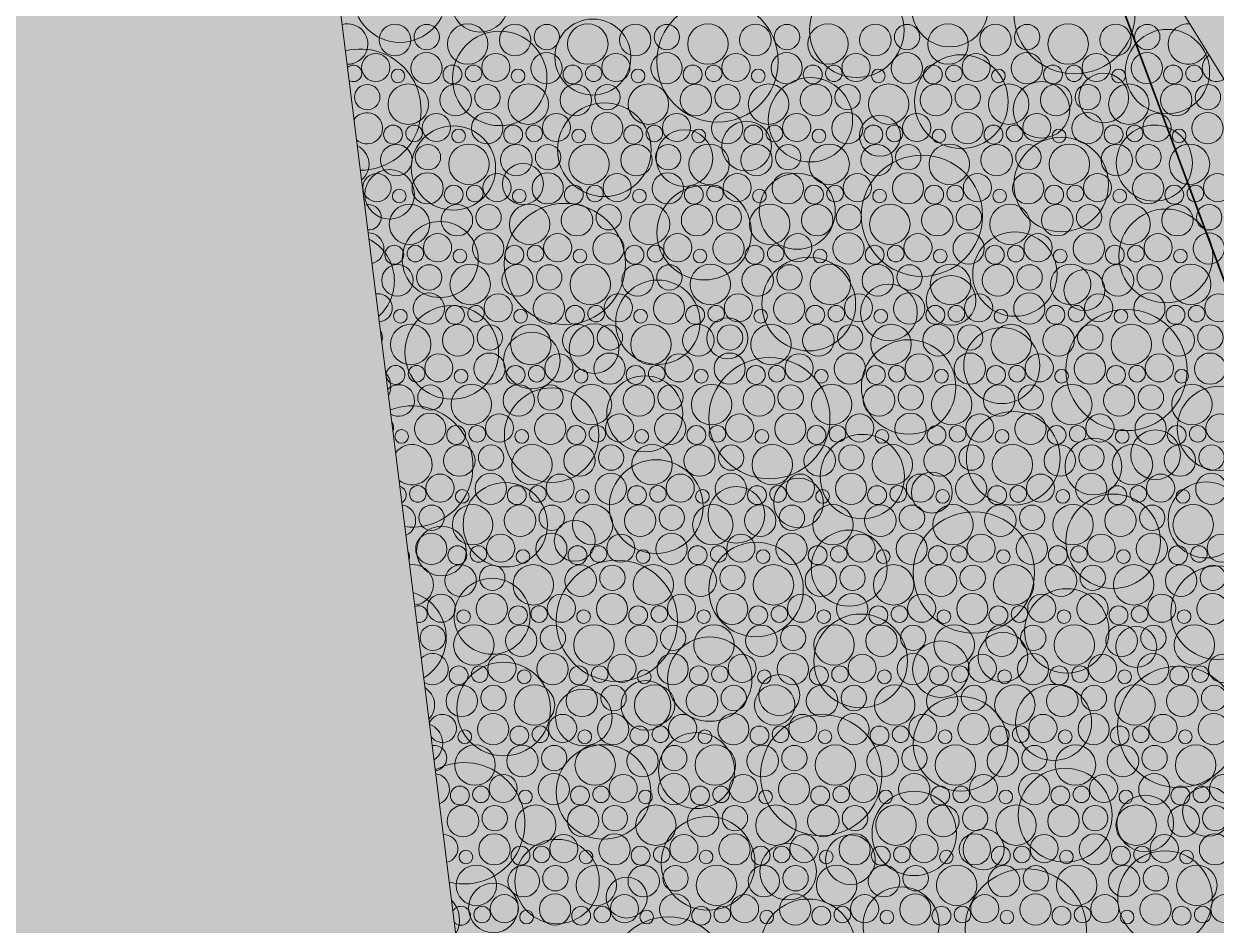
# Model space of a CAD drawing. Header units: millimetres. Extents: x 368386 to 996118, y -334862 to 250838.
# Drawn here: x 770835 to 774446, y -113384 to -110654 of the extents above; entities that cross this region are included whole.
import ezdxf

# ---------------------------------------------------------------- set-up
doc = ezdxf.new("R2010")
doc.units = ezdxf.units.MM
doc.header["$MEASUREMENT"] = 0
for name, color, linetype, lineweight in [('New_       asendi fill_Pen_No__1', 7, 'Continuous', 13), ('New__ASENDIPLAAN_Pen_No__1', 7, 'Continuous', 13), ('New__ASENDIPLAAN_Pen_No__101', 252, 'Continuous', 13), ('New_Sade_rek_Pen_No__84', 114, 'Continuous', 35)]:
    doc.layers.add(name, color=color, linetype=linetype, lineweight=lineweight)
for name, color, linetype, lineweight, true_color in [('New_       asendi fill_Pen_No__149', 7, 'Continuous', 25, 0x186722), ('New_       asendi fill_Pen_No__181', 7, 'Continuous', 0, 0xe8e8e8), ('New__ASENDIPLAAN_Pen_No__102', 7, 'Continuous', 13, 0xcccccc)]:
    doc.layers.add(name, color=color, linetype=linetype, lineweight=lineweight, true_color=true_color)
doc.linetypes.add('Sade1', pattern='A,0,[5,TRN_EP_AS-4-01_V01_Abihoone-Asendiplaan1.Shx,S=13.492063,R=0,X=0,Y=0],-2600,0', length=2600)

# ---------------------------------------------------------------- blocks, each defined once
blk = doc.blocks.new('*X2')
at = {"layer": 'New__ASENDIPLAAN_Pen_No__102', "color": 254, "linetype": 'Continuous', "lineweight": 13, "true_color": 0xcccccc}
for centre, radius in [((771974.3, -110567.8), 141.9), ((774017.5, -110621.6), 183.6), ((773640, -110608.2), 115.1), ((772216.9, -110592.9), 85.8), ((773358, -110673), 143.1), ((772936.2, -110767.6), 183.6), ((772558.7, -110754.2), 115.1), ((772276.7, -110819), 143.1), ((774299, -110798.3), 127.7), ((773674.8, -110889.2), 141.9), ((773217.7, -110944.3), 127.7), ((774105.8, -110878.1), 75.2), ((773917.5, -110914.2), 85.8), ((772593.5, -111035.1), 141.9), ((772136.4, -111090.3), 127.7), ((773024.5, -111024.1), 75.2), ((773428.2, -110992.9), 62), ((774259.2, -111075.5), 115.1), ((772836.1, -111060.2), 85.8), ((773977.2, -111140.3), 143.1), ((773555.4, -111235), 183.6), ((771943.2, -111170.1), 75.2), ((772346.9, -111138.8), 62), ((773177.9, -111221.5), 115.1), ((772895.9, -111286.3), 143.1), ((772474.1, -111381), 183.6), ((774294, -111356.5), 141.9), ((772096.6, -111367.5), 115.1), ((773836.9, -111411.7), 127.7), ((773212.7, -111502.5), 141.9), ((774047.4, -111460.2), 62), ((772755.6, -111557.6), 127.7), ((773643.7, -111491.4), 75.2), ((773455.4, -111527.6), 85.8), ((772131.4, -111648.5), 141.9), ((774174.6, -111702.3), 183.6), ((772562.4, -111637.4), 75.2), ((772966.1, -111606.2), 62), ((773797.1, -111688.9), 115.1), ((772374.1, -111673.6), 85.8), ((773515.1, -111753.6), 143.1), ((773093.3, -111848.3), 183.6), ((772715.8, -111834.9), 115.1), ((772433.8, -111899.6), 143.1), ((774456.1, -111879), 127.7), ((773832, -111969.8), 141.9), ((773374.8, -112025), 127.7), ((774262.9, -111958.8), 75.2), ((774074.6, -111994.9), 85.8), ((772750.6, -112115.8), 141.9), ((773585.3, -112073.5), 62), ((772293.5, -112171), 127.7), ((773181.6, -112104.7), 75.2), ((774416.3, -112156.2), 115.1), ((772993.3, -112140.9), 85.8), ((774134.4, -112221), 143.1), ((772504, -112219.5), 62), ((773712.5, -112315.6), 183.6), ((772100.3, -112250.7), 75.2), ((773335, -112302.2), 115.1), ((773053, -112367), 143.1), ((772631.2, -112461.6), 183.6), ((774451.2, -112437.2), 141.9), ((772253.7, -112448.2), 115.1), ((773994, -112492.3), 127.7), ((773369.9, -112583.2), 141.9), ((774204.5, -112540.9), 62), ((772912.7, -112638.3), 127.7), ((773800.8, -112572.1), 75.2), ((773612.5, -112608.2), 85.8), ((772288.5, -112729.1), 141.9), ((773123.2, -112686.9), 62), ((774331.7, -112783), 183.6), ((772719.5, -112718.1), 75.2), ((773954.2, -112769.5), 115.1), ((772531.2, -112754.2), 85.8), ((773672.3, -112834.3), 143.1), ((773250.4, -112929), 183.6), ((772872.9, -112915.5), 115.1), ((772590.9, -112980.3), 143.1), ((773989.1, -113050.5), 141.9), ((773531.9, -113105.7), 127.7), ((774420, -113039.4), 75.2), ((774231.7, -113075.6), 85.8), ((772907.8, -113196.5), 141.9), ((773742.4, -113154.2), 62), ((772450.6, -113251.6), 127.7), ((773338.7, -113185.4), 75.2), ((773150.4, -113221.6), 85.8), ((774291.5, -113301.7), 143.1), ((772661.1, -113300.2), 62), ((773869.7, -113396.3), 183.6), ((772257.4, -113331.4), 75.2), ((773492.1, -113382.9), 115.1), ((773210.2, -113447.6), 143.1), ((772788.3, -113542.3), 183.6)]:
    blk.add_circle(centre, radius, dxfattribs=at)
for centre, radius, start, end in [((771854.9, -110913.6), 183.6, 270.0125, 104.2229), ((771814.6, -111432.3), 143.1, 311.8382, 62.3972), ((771884.8, -111752.2), 62, 333.2921, 40.9433), ((772012, -111994.3), 183.6, 263.0229, 111.2125), ((771971.7, -112513), 143.1, 301.688, 72.5474), ((772041.9, -112832.8), 62, 305.5397, 68.6957), ((772169.1, -113075), 183.6, 255.8109, 118.4245), ((772069.1, -113367.6), 85.8, 330.4593, 43.7761)]:
    blk.add_arc(centre, radius, start, end, dxfattribs=at)
blk = doc.blocks.new('*X4')
at = {"layer": 'New_       asendi fill_Pen_No__181', "color": 254, "linetype": 'Continuous', "lineweight": 0, "true_color": 0xe8e8e8}
for centre, radius in [((771959.6, -110702.5), 47.7), ((772055.6, -110693.6), 38.4), ((772179.7, -110714.9), 61.2), ((772323.3, -110702.5), 47.7), ((772419.3, -110693.6), 38.4), ((772543.4, -110714.9), 61.2), ((772687, -110702.5), 47.7), ((772783, -110693.6), 38.4), ((772907.1, -110714.9), 61.2), ((773050.7, -110702.5), 47.7), ((773146.7, -110693.6), 38.4), ((773270.8, -110714.9), 61.2), ((773414.4, -110702.5), 47.7), ((773510.4, -110693.6), 38.4), ((773634.5, -110714.9), 61.2), ((773778.1, -110702.5), 47.7), ((773874.1, -110693.6), 38.4), ((773998.2, -110714.9), 61.2), ((774141.8, -110702.5), 47.7), ((774237.8, -110693.6), 38.4), ((771901.1, -110785.8), 42.6), ((772054.6, -110788), 47.3), ((772264.8, -110785.8), 42.6), ((772418.3, -110788), 47.3), ((772628.5, -110785.8), 42.6), ((772782, -110788), 47.3), ((772992.2, -110785.8), 42.6), ((773145.7, -110788), 47.3), ((773355.9, -110785.8), 42.6), ((773509.4, -110788), 47.3), ((773719.6, -110785.8), 42.6), ((773873.1, -110788), 47.3), ((774083.4, -110785.8), 42.6), ((774236.8, -110788), 47.3), ((772133.6, -110807.1), 28.6), ((772197.4, -110803.6), 25.1), ((772497.3, -110807.1), 28.6), ((772561.1, -110803.6), 25.1), ((772861, -110807.1), 28.6), ((772924.9, -110803.6), 25.1), ((773224.7, -110807.1), 28.6), ((773288.6, -110803.6), 25.1), ((773588.4, -110807.1), 28.6), ((773652.3, -110803.6), 25.1), ((773952.2, -110807.1), 28.6), ((774016, -110803.6), 25.1), ((774315.9, -110807.1), 28.6), ((774379.7, -110803.6), 25.1), ((771968.5, -110811.2), 20.7), ((772332.2, -110811.2), 20.7), ((772695.9, -110811.2), 20.7), ((773059.6, -110811.2), 20.7), ((773423.3, -110811.2), 20.7), ((773787, -110811.2), 20.7), ((774150.7, -110811.2), 20.7), ((771875.6, -110875.6), 38.4), ((771999.7, -110896.9), 61.2), ((772143.3, -110884.4), 47.7), ((772239.3, -110875.6), 38.4), ((772363.4, -110896.9), 61.2), ((772507, -110884.4), 47.7), ((772603, -110875.6), 38.4), ((772727.1, -110896.9), 61.2), ((772870.7, -110884.4), 47.7), ((772966.7, -110875.6), 38.4), ((773090.8, -110896.9), 61.2), ((773234.4, -110884.4), 47.7), ((773330.4, -110875.6), 38.4), ((773454.5, -110896.9), 61.2), ((773598.1, -110884.4), 47.7), ((773694.1, -110875.6), 38.4), ((773818.2, -110896.9), 61.2), ((773961.8, -110884.4), 47.7), ((774057.8, -110875.6), 38.4), ((774182, -110896.9), 61.2), ((774325.5, -110884.4), 47.7), ((774421.6, -110875.6), 38.4), ((772084.8, -110967.8), 42.6), ((772238.3, -110970), 47.3), ((772448.5, -110967.8), 42.6), ((772602, -110970), 47.3), ((772812.2, -110967.8), 42.6), ((772965.7, -110970), 47.3), ((773175.9, -110967.8), 42.6), ((773329.4, -110970), 47.3), ((773539.6, -110967.8), 42.6), ((773693.1, -110970), 47.3), ((773903.4, -110967.8), 42.6), ((774056.8, -110970), 47.3), ((774267.1, -110967.8), 42.6), ((774420.5, -110970), 47.3), ((771953.6, -110989.1), 28.6), ((772017.4, -110985.6), 25.1), ((772317.3, -110989.1), 28.6), ((772381.1, -110985.6), 25.1), ((772681, -110989.1), 28.6), ((772744.9, -110985.6), 25.1), ((773044.7, -110989.1), 28.6), ((773108.6, -110985.6), 25.1), ((773408.4, -110989.1), 28.6), ((773472.3, -110985.6), 25.1), ((773772.2, -110989.1), 28.6), ((773836, -110985.6), 25.1), ((774135.9, -110989.1), 28.6), ((774199.7, -110985.6), 25.1), ((772152.2, -110993.2), 20.7), ((772515.9, -110993.2), 20.7), ((772879.6, -110993.2), 20.7), ((773243.3, -110993.2), 20.7), ((773607, -110993.2), 20.7), ((773970.7, -110993.2), 20.7), ((774334.4, -110993.2), 20.7), ((771963.3, -111066.4), 47.7), ((772059.3, -111057.6), 38.4), ((772183.4, -111078.9), 61.2), ((772327, -111066.4), 47.7), ((772423, -111057.6), 38.4), ((772547.1, -111078.9), 61.2), ((772690.7, -111066.4), 47.7), ((772786.7, -111057.6), 38.4), ((772910.8, -111078.9), 61.2), ((773054.4, -111066.4), 47.7), ((773150.4, -111057.6), 38.4), ((773274.5, -111078.9), 61.2), ((773418.1, -111066.4), 47.7), ((773514.1, -111057.6), 38.4), ((773638.2, -111078.9), 61.2), ((773781.8, -111066.4), 47.7), ((773877.8, -111057.6), 38.4), ((774002, -111078.9), 61.2), ((774145.5, -111066.4), 47.7), ((774241.6, -111057.6), 38.4), ((774365.7, -111078.9), 61.2), ((771904.8, -111149.8), 42.6), ((772058.3, -111152), 47.3), ((772268.5, -111149.8), 42.6), ((772422, -111152), 47.3), ((772632.2, -111149.8), 42.6), ((772785.7, -111152), 47.3), ((772995.9, -111149.8), 42.6), ((773149.4, -111152), 47.3), ((773359.6, -111149.8), 42.6), ((773513.1, -111152), 47.3), ((773723.4, -111149.8), 42.6), ((773876.8, -111152), 47.3), ((774087.1, -111149.8), 42.6), ((774240.5, -111152), 47.3), ((774450.8, -111149.8), 42.6), ((772137.3, -111171.1), 28.6), ((772201.1, -111167.6), 25.1), ((772501, -111171.1), 28.6), ((772564.9, -111167.6), 25.1), ((772864.7, -111171.1), 28.6), ((772928.6, -111167.6), 25.1), ((773228.4, -111171.1), 28.6), ((773292.3, -111167.6), 25.1), ((773592.2, -111171.1), 28.6), ((773656, -111167.6), 25.1), ((773955.9, -111171.1), 28.6), ((774019.7, -111167.6), 25.1), ((774319.6, -111171.1), 28.6), ((774383.4, -111167.6), 25.1), ((771972.2, -111175.2), 20.7), ((772335.9, -111175.2), 20.7), ((772699.6, -111175.2), 20.7), ((773063.3, -111175.2), 20.7), ((773427, -111175.2), 20.7), ((773790.7, -111175.2), 20.7), ((774154.4, -111175.2), 20.7), ((772003.4, -111260.9), 61.2), ((772147, -111248.4), 47.7), ((772243, -111239.6), 38.4), ((772367.1, -111260.9), 61.2), ((772510.7, -111248.4), 47.7), ((772606.7, -111239.6), 38.4), ((772730.8, -111260.9), 61.2), ((772874.4, -111248.4), 47.7), ((772970.4, -111239.6), 38.4), ((773094.5, -111260.9), 61.2), ((773238.1, -111248.4), 47.7), ((773334.1, -111239.6), 38.4), ((773458.2, -111260.9), 61.2), ((773601.8, -111248.4), 47.7), ((773697.8, -111239.6), 38.4), ((773822, -111260.9), 61.2), ((773965.5, -111248.4), 47.7), ((774061.6, -111239.6), 38.4), ((774185.7, -111260.9), 61.2), ((774329.2, -111248.4), 47.7), ((774425.3, -111239.6), 38.4), ((772088.5, -111331.8), 42.6), ((772242, -111334), 47.3), ((772452.2, -111331.8), 42.6), ((772605.7, -111334), 47.3), ((772815.9, -111331.8), 42.6), ((772969.4, -111334), 47.3), ((773179.6, -111331.8), 42.6), ((773333.1, -111334), 47.3), ((773543.4, -111331.8), 42.6), ((773696.8, -111334), 47.3), ((773907.1, -111331.8), 42.6), ((774060.5, -111334), 47.3), ((774270.8, -111331.8), 42.6), ((774424.2, -111334), 47.3), ((771957.3, -111353.1), 28.6), ((772021.1, -111349.5), 25.1), ((772321, -111353.1), 28.6), ((772384.9, -111349.5), 25.1), ((772684.7, -111353.1), 28.6), ((772748.6, -111349.5), 25.1), ((773048.4, -111353.1), 28.6), ((773112.3, -111349.5), 25.1), ((773412.2, -111353.1), 28.6), ((773476, -111349.5), 25.1), ((773775.9, -111353.1), 28.6), ((773839.7, -111349.5), 25.1), ((774139.6, -111353.1), 28.6), ((774203.4, -111349.5), 25.1), ((772155.9, -111357.2), 20.7), ((772519.6, -111357.2), 20.7), ((772883.3, -111357.2), 20.7), ((773247, -111357.2), 20.7), ((773610.7, -111357.2), 20.7), ((773974.4, -111357.2), 20.7), ((774338.1, -111357.2), 20.7), ((771967, -111430.4), 47.7), ((772063, -111421.6), 38.4), ((772187.1, -111442.9), 61.2), ((772330.7, -111430.4), 47.7), ((772426.7, -111421.6), 38.4), ((772550.8, -111442.9), 61.2), ((772694.4, -111430.4), 47.7), ((772790.4, -111421.6), 38.4), ((772914.5, -111442.9), 61.2), ((773058.1, -111430.4), 47.7), ((773154.1, -111421.6), 38.4), ((773278.2, -111442.9), 61.2), ((773421.8, -111430.4), 47.7), ((773517.8, -111421.6), 38.4), ((773642, -111442.9), 61.2), ((773785.5, -111430.4), 47.7), ((773881.6, -111421.6), 38.4), ((774005.7, -111442.9), 61.2), ((774149.2, -111430.4), 47.7), ((774245.3, -111421.6), 38.4), ((774369.4, -111442.9), 61.2), ((772062, -111516), 47.3), ((772272.2, -111513.8), 42.6), ((772425.7, -111516), 47.3), ((772635.9, -111513.8), 42.6), ((772789.4, -111516), 47.3), ((772999.6, -111513.8), 42.6), ((773153.1, -111516), 47.3), ((773363.4, -111513.8), 42.6), ((773516.8, -111516), 47.3), ((773727.1, -111513.8), 42.6), ((773880.5, -111516), 47.3), ((774090.8, -111513.8), 42.6), ((774244.2, -111516), 47.3), ((774454.5, -111513.8), 42.6), ((772141, -111535.1), 28.6), ((772204.9, -111531.5), 25.1), ((772504.7, -111535.1), 28.6), ((772568.6, -111531.5), 25.1), ((772868.4, -111535.1), 28.6), ((772932.3, -111531.5), 25.1), ((773232.2, -111535.1), 28.6), ((773296, -111531.5), 25.1), ((773595.9, -111535.1), 28.6), ((773659.7, -111531.5), 25.1), ((773959.6, -111535.1), 28.6), ((774023.4, -111531.5), 25.1), ((774323.3, -111535.1), 28.6), ((774387.1, -111531.5), 25.1), ((771975.9, -111539.2), 20.7), ((772339.6, -111539.2), 20.7), ((772703.3, -111539.2), 20.7), ((773067, -111539.2), 20.7), ((773430.7, -111539.2), 20.7), ((773794.4, -111539.2), 20.7), ((774158.1, -111539.2), 20.7), ((772007.1, -111624.9), 61.2), ((772150.7, -111612.4), 47.7), ((772246.7, -111603.6), 38.4), ((772370.8, -111624.9), 61.2), ((772514.4, -111612.4), 47.7), ((772610.4, -111603.6), 38.4), ((772734.5, -111624.9), 61.2), ((772878.1, -111612.4), 47.7), ((772974.1, -111603.6), 38.4), ((773098.2, -111624.9), 61.2), ((773241.8, -111612.4), 47.7), ((773337.8, -111603.6), 38.4), ((773462, -111624.9), 61.2), ((773605.5, -111612.4), 47.7), ((773701.6, -111603.6), 38.4), ((773825.7, -111624.9), 61.2), ((773969.2, -111612.4), 47.7), ((774065.3, -111603.6), 38.4), ((774189.4, -111624.9), 61.2), ((774332.9, -111612.4), 47.7), ((774429, -111603.6), 38.4), ((772245.7, -111698), 47.3), ((772609.4, -111698), 47.3), ((772973.1, -111698), 47.3), ((773336.8, -111698), 47.3), ((773700.5, -111698), 47.3), ((774064.2, -111698), 47.3), ((774428, -111698), 47.3), ((772024.9, -111713.5), 25.1), ((772092.2, -111695.8), 42.6), ((772388.6, -111713.5), 25.1), ((772455.9, -111695.8), 42.6), ((772752.3, -111713.5), 25.1), ((772819.6, -111695.8), 42.6), ((773116, -111713.5), 25.1), ((773183.4, -111695.8), 42.6), ((773479.7, -111713.5), 25.1), ((773547.1, -111695.8), 42.6), ((773843.4, -111713.5), 25.1), ((773910.8, -111695.8), 42.6), ((774207.1, -111713.5), 25.1), ((774274.5, -111695.8), 42.6), ((772159.6, -111721.2), 20.7), ((772324.7, -111717.1), 28.6), ((772523.3, -111721.2), 20.7), ((772688.4, -111717.1), 28.6), ((772887, -111721.2), 20.7), ((773052.2, -111717.1), 28.6), ((773250.7, -111721.2), 20.7), ((773415.9, -111717.1), 28.6), ((773614.4, -111721.2), 20.7), ((773779.6, -111717.1), 28.6), ((773978.1, -111721.2), 20.7), ((774143.3, -111717.1), 28.6), ((774341.8, -111721.2), 20.7), ((772066.7, -111785.6), 38.4), ((772190.8, -111806.9), 61.2), ((772334.4, -111794.4), 47.7), ((772430.4, -111785.6), 38.4), ((772554.5, -111806.9), 61.2), ((772698.1, -111794.4), 47.7), ((772794.1, -111785.6), 38.4), ((772918.2, -111806.9), 61.2), ((773061.8, -111794.4), 47.7), ((773157.8, -111785.6), 38.4), ((773282, -111806.9), 61.2), ((773425.5, -111794.4), 47.7), ((773521.6, -111785.6), 38.4), ((773645.7, -111806.9), 61.2), ((773789.2, -111794.4), 47.7), ((773885.3, -111785.6), 38.4), ((774009.4, -111806.9), 61.2), ((774152.9, -111794.4), 47.7), ((774249, -111785.6), 38.4), ((774373.1, -111806.9), 61.2), ((772065.7, -111880), 47.3), ((772429.4, -111880), 47.3), ((772793.1, -111880), 47.3), ((773156.8, -111880), 47.3), ((773520.5, -111880), 47.3), ((773884.2, -111880), 47.3), ((774248, -111880), 47.3), ((772275.9, -111877.8), 42.6), ((772639.6, -111877.8), 42.6), ((773003.4, -111877.8), 42.6), ((773367.1, -111877.8), 42.6), ((773730.8, -111877.8), 42.6), ((774094.5, -111877.8), 42.6), ((774458.2, -111877.8), 42.6), ((771979.6, -111903.2), 20.7), ((772144.7, -111899.1), 28.6), ((772208.6, -111895.5), 25.1), ((772343.3, -111903.2), 20.7), ((772508.4, -111899.1), 28.6), ((772572.3, -111895.5), 25.1), ((772707, -111903.2), 20.7), ((772872.2, -111899.1), 28.6), ((772936, -111895.5), 25.1), ((773070.7, -111903.2), 20.7), ((773235.9, -111899.1), 28.6), ((773299.7, -111895.5), 25.1), ((773434.4, -111903.2), 20.7), ((773599.6, -111899.1), 28.6), ((773663.4, -111895.5), 25.1), ((773798.1, -111903.2), 20.7), ((773963.3, -111899.1), 28.6), ((774027.1, -111895.5), 25.1), ((774161.8, -111903.2), 20.7), ((774327, -111899.1), 28.6), ((774390.8, -111895.5), 25.1), ((772154.4, -111976.4), 47.7), ((772250.4, -111967.6), 38.4), ((772374.5, -111988.9), 61.2), ((772518.1, -111976.4), 47.7), ((772614.1, -111967.6), 38.4), ((772738.2, -111988.9), 61.2), ((772881.8, -111976.4), 47.7), ((772977.8, -111967.6), 38.4), ((773102, -111988.9), 61.2), ((773245.5, -111976.4), 47.7), ((773341.6, -111967.6), 38.4), ((773465.7, -111988.9), 61.2), ((773609.2, -111976.4), 47.7), ((773705.3, -111967.6), 38.4), ((773829.4, -111988.9), 61.2), ((773972.9, -111976.4), 47.7), ((774069, -111967.6), 38.4), ((774193.1, -111988.9), 61.2), ((774336.6, -111976.4), 47.7), ((774432.7, -111967.6), 38.4), ((772095.9, -112059.8), 42.6), ((772249.4, -112062), 47.3), ((772459.6, -112059.8), 42.6), ((772613.1, -112062), 47.3), ((772823.4, -112059.8), 42.6), ((772976.8, -112062), 47.3), ((773187.1, -112059.8), 42.6), ((773340.5, -112062), 47.3), ((773550.8, -112059.8), 42.6), ((773704.2, -112062), 47.3), ((773914.5, -112059.8), 42.6), ((774068, -112062), 47.3), ((774278.2, -112059.8), 42.6), ((774431.7, -112062), 47.3), ((772028.6, -112077.5), 25.1), ((772163.3, -112085.2), 20.7), ((772328.4, -112081.1), 28.6), ((772392.3, -112077.5), 25.1), ((772527, -112085.2), 20.7), ((772692.2, -112081.1), 28.6), ((772756, -112077.5), 25.1), ((772890.7, -112085.2), 20.7), ((773055.9, -112081.1), 28.6), ((773119.7, -112077.5), 25.1), ((773254.4, -112085.2), 20.7), ((773419.6, -112081.1), 28.6), ((773483.4, -112077.5), 25.1), ((773618.1, -112085.2), 20.7), ((773783.3, -112081.1), 28.6), ((773847.1, -112077.5), 25.1), ((773981.8, -112085.2), 20.7), ((774147, -112081.1), 28.6), ((774210.8, -112077.5), 25.1), ((774345.6, -112085.2), 20.7), ((772070.4, -112149.6), 38.4), ((772194.5, -112170.9), 61.2), ((772338.1, -112158.4), 47.7), ((772434.1, -112149.6), 38.4), ((772558.2, -112170.9), 61.2), ((772701.8, -112158.4), 47.7), ((772797.8, -112149.6), 38.4), ((772922, -112170.9), 61.2), ((773065.5, -112158.4), 47.7), ((773161.6, -112149.6), 38.4), ((773285.7, -112170.9), 61.2), ((773429.2, -112158.4), 47.7), ((773525.3, -112149.6), 38.4), ((773649.4, -112170.9), 61.2), ((773792.9, -112158.4), 47.7), ((773889, -112149.6), 38.4), ((774013.1, -112170.9), 61.2), ((774156.6, -112158.4), 47.7), ((774252.7, -112149.6), 38.4), ((774376.8, -112170.9), 61.2), ((772069.4, -112244), 47.3), ((772279.6, -112241.8), 42.6), ((772433.1, -112244), 47.3), ((772643.4, -112241.8), 42.6), ((772796.8, -112244), 47.3), ((773007.1, -112241.8), 42.6), ((773160.5, -112244), 47.3), ((773370.8, -112241.8), 42.6), ((773524.2, -112244), 47.3), ((773734.5, -112241.8), 42.6), ((773888, -112244), 47.3), ((774098.2, -112241.8), 42.6), ((774251.7, -112244), 47.3), ((774461.9, -112241.8), 42.6), ((772148.4, -112263.1), 28.6), ((772212.3, -112259.5), 25.1), ((772347, -112267.2), 20.7), ((772512.2, -112263.1), 28.6), ((772576, -112259.5), 25.1), ((772710.7, -112267.2), 20.7), ((772875.9, -112263.1), 28.6), ((772939.7, -112259.5), 25.1), ((773074.4, -112267.2), 20.7), ((773239.6, -112263.1), 28.6), ((773303.4, -112259.5), 25.1), ((773438.1, -112267.2), 20.7), ((773603.3, -112263.1), 28.6), ((773667.1, -112259.5), 25.1), ((773801.8, -112267.2), 20.7), ((773967, -112263.1), 28.6), ((774030.8, -112259.5), 25.1), ((774165.6, -112267.2), 20.7), ((774330.7, -112263.1), 28.6), ((774394.5, -112259.5), 25.1), ((772158.1, -112340.4), 47.7), ((772254.1, -112331.6), 38.4), ((772378.2, -112352.9), 61.2), ((772521.8, -112340.4), 47.7), ((772617.8, -112331.6), 38.4), ((772742, -112352.9), 61.2), ((772885.5, -112340.4), 47.7), ((772981.6, -112331.6), 38.4), ((773105.7, -112352.9), 61.2), ((773249.2, -112340.4), 47.7), ((773345.3, -112331.6), 38.4), ((773469.4, -112352.9), 61.2), ((773612.9, -112340.4), 47.7), ((773709, -112331.6), 38.4), ((773833.1, -112352.9), 61.2), ((773976.6, -112340.4), 47.7), ((774072.7, -112331.6), 38.4), ((774196.8, -112352.9), 61.2), ((774340.4, -112340.4), 47.7), ((774436.4, -112331.6), 38.4), ((772099.6, -112423.8), 42.6), ((772253.1, -112426), 47.3), ((772463.4, -112423.8), 42.6), ((772616.8, -112426), 47.3), ((772827.1, -112423.8), 42.6), ((772980.5, -112426), 47.3), ((773190.8, -112423.8), 42.6), ((773344.2, -112426), 47.3), ((773554.5, -112423.8), 42.6), ((773708, -112426), 47.3), ((773918.2, -112423.8), 42.6), ((774071.7, -112426), 47.3), ((774281.9, -112423.8), 42.6), ((774435.4, -112426), 47.3), ((772167, -112449.2), 20.7), ((772332.2, -112445.1), 28.6), ((772396, -112441.5), 25.1), ((772530.7, -112449.2), 20.7), ((772695.9, -112445.1), 28.6), ((772759.7, -112441.5), 25.1), ((772894.4, -112449.2), 20.7), ((773059.6, -112445.1), 28.6), ((773123.4, -112441.5), 25.1), ((773258.1, -112449.2), 20.7), ((773423.3, -112445.1), 28.6), ((773487.1, -112441.5), 25.1), ((773621.8, -112449.2), 20.7), ((773787, -112445.1), 28.6), ((773850.8, -112441.5), 25.1), ((773985.6, -112449.2), 20.7), ((774150.7, -112445.1), 28.6), ((774214.5, -112441.5), 25.1), ((774349.3, -112449.2), 20.7), ((772074.1, -112513.6), 38.4), ((772198.2, -112534.9), 61.2), ((772341.8, -112522.4), 47.7), ((772437.8, -112513.6), 38.4), ((772562, -112534.9), 61.2), ((772705.5, -112522.4), 47.7), ((772801.6, -112513.6), 38.4), ((772925.7, -112534.9), 61.2), ((773069.2, -112522.4), 47.7), ((773165.3, -112513.6), 38.4), ((773289.4, -112534.9), 61.2), ((773432.9, -112522.4), 47.7), ((773529, -112513.6), 38.4), ((773653.1, -112534.9), 61.2), ((773796.6, -112522.4), 47.7), ((773892.7, -112513.6), 38.4), ((774016.8, -112534.9), 61.2), ((774160.4, -112522.4), 47.7), ((774256.4, -112513.6), 38.4), ((774380.5, -112534.9), 61.2), ((772283.4, -112605.8), 42.6), ((772436.8, -112608), 47.3), ((772647.1, -112605.8), 42.6), ((772800.5, -112608), 47.3), ((773010.8, -112605.8), 42.6), ((773164.2, -112608), 47.3), ((773374.5, -112605.8), 42.6), ((773528, -112608), 47.3), ((773738.2, -112605.8), 42.6), ((773891.7, -112608), 47.3), ((774101.9, -112605.8), 42.6), ((774255.4, -112608), 47.3), ((774465.6, -112605.8), 42.6), ((772152.2, -112627.1), 28.6), ((772216, -112623.5), 25.1), ((772350.7, -112631.2), 20.7), ((772515.9, -112627.1), 28.6), ((772579.7, -112623.5), 25.1), ((772714.4, -112631.2), 20.7), ((772879.6, -112627.1), 28.6), ((772943.4, -112623.5), 25.1), ((773078.1, -112631.2), 20.7), ((773243.3, -112627.1), 28.6), ((773307.1, -112623.5), 25.1), ((773441.8, -112631.2), 20.7), ((773607, -112627.1), 28.6), ((773670.8, -112623.5), 25.1), ((773805.6, -112631.2), 20.7), ((773970.7, -112627.1), 28.6), ((774034.5, -112623.5), 25.1), ((774169.3, -112631.2), 20.7), ((774334.4, -112627.1), 28.6), ((774398.2, -112623.5), 25.1), ((772161.8, -112704.4), 47.7), ((772257.8, -112695.6), 38.4), ((772382, -112716.9), 61.2), ((772525.5, -112704.4), 47.7), ((772621.6, -112695.6), 38.4), ((772745.7, -112716.9), 61.2), ((772889.2, -112704.4), 47.7), ((772985.3, -112695.6), 38.4), ((773109.4, -112716.9), 61.2), ((773252.9, -112704.4), 47.7), ((773349, -112695.6), 38.4), ((773473.1, -112716.9), 61.2), ((773616.6, -112704.4), 47.7), ((773712.7, -112695.6), 38.4), ((773836.8, -112716.9), 61.2), ((773980.4, -112704.4), 47.7), ((774076.4, -112695.6), 38.4), ((774200.5, -112716.9), 61.2), ((774344.1, -112704.4), 47.7), ((774440.1, -112695.6), 38.4), ((772256.8, -112790), 47.3), ((772467.1, -112787.8), 42.6), ((772620.5, -112790), 47.3), ((772830.8, -112787.8), 42.6), ((772984.2, -112790), 47.3), ((773194.5, -112787.8), 42.6), ((773348, -112790), 47.3), ((773558.2, -112787.8), 42.6), ((773711.7, -112790), 47.3), ((773921.9, -112787.8), 42.6), ((774075.4, -112790), 47.3), ((774285.6, -112787.8), 42.6), ((774439.1, -112790), 47.3), ((772170.7, -112813.2), 20.7), ((772335.9, -112809.1), 28.6), ((772399.7, -112805.5), 25.1), ((772534.4, -112813.2), 20.7), ((772699.6, -112809.1), 28.6), ((772763.4, -112805.5), 25.1), ((772898.1, -112813.2), 20.7), ((773063.3, -112809.1), 28.6), ((773127.1, -112805.5), 25.1), ((773261.8, -112813.2), 20.7), ((773427, -112809.1), 28.6), ((773490.8, -112805.5), 25.1), ((773625.6, -112813.2), 20.7), ((773790.7, -112809.1), 28.6), ((773854.5, -112805.5), 25.1), ((773989.3, -112813.2), 20.7), ((774154.4, -112809.1), 28.6), ((774218.2, -112805.5), 25.1), ((774353, -112813.2), 20.7), ((772202, -112898.9), 61.2), ((772345.5, -112886.4), 47.7), ((772441.6, -112877.6), 38.4), ((772565.7, -112898.9), 61.2), ((772709.2, -112886.4), 47.7), ((772805.3, -112877.6), 38.4), ((772929.4, -112898.9), 61.2), ((773072.9, -112886.4), 47.7), ((773169, -112877.6), 38.4), ((773293.1, -112898.9), 61.2), ((773436.6, -112886.4), 47.7), ((773532.7, -112877.6), 38.4), ((773656.8, -112898.9), 61.2), ((773800.4, -112886.4), 47.7), ((773896.4, -112877.6), 38.4), ((774020.5, -112898.9), 61.2), ((774164.1, -112886.4), 47.7), ((774260.1, -112877.6), 38.4), ((774384.2, -112898.9), 61.2), ((772287.1, -112969.8), 42.6), ((772440.5, -112972), 47.3), ((772650.8, -112969.8), 42.6), ((772804.2, -112972), 47.3), ((773014.5, -112969.8), 42.6), ((773168, -112972), 47.3), ((773378.2, -112969.8), 42.6), ((773531.7, -112972), 47.3), ((773741.9, -112969.8), 42.6), ((773895.4, -112972), 47.3), ((774105.6, -112969.8), 42.6), ((774259.1, -112972), 47.3), ((774469.3, -112969.8), 42.6), ((772155.9, -112991.1), 28.6), ((772219.7, -112987.5), 25.1), ((772354.4, -112995.2), 20.7), ((772519.6, -112991.1), 28.6), ((772583.4, -112987.5), 25.1), ((772718.1, -112995.2), 20.7), ((772883.3, -112991.1), 28.6), ((772947.1, -112987.5), 25.1), ((773081.8, -112995.2), 20.7), ((773247, -112991.1), 28.6), ((773310.8, -112987.5), 25.1), ((773445.6, -112995.2), 20.7), ((773610.7, -112991.1), 28.6), ((773674.5, -112987.5), 25.1), ((773809.3, -112995.2), 20.7), ((773974.4, -112991.1), 28.6), ((774038.2, -112987.5), 25.1), ((774173, -112995.2), 20.7), ((774338.1, -112991.1), 28.6), ((774401.9, -112987.5), 25.1), ((772165.5, -113068.4), 47.7), ((772261.6, -113059.6), 38.4), ((772385.7, -113080.9), 61.2), ((772529.2, -113068.4), 47.7), ((772625.3, -113059.6), 38.4), ((772749.4, -113080.9), 61.2), ((772892.9, -113068.4), 47.7), ((772989, -113059.6), 38.4), ((773113.1, -113080.9), 61.2), ((773256.6, -113068.4), 47.7), ((773352.7, -113059.6), 38.4), ((773476.8, -113080.9), 61.2), ((773620.4, -113068.4), 47.7), ((773716.4, -113059.6), 38.4), ((773840.5, -113080.9), 61.2), ((773984.1, -113068.4), 47.7), ((774080.1, -113059.6), 38.4), ((774204.2, -113080.9), 61.2), ((774347.8, -113068.4), 47.7), ((774443.8, -113059.6), 38.4), ((772260.5, -113153.9), 47.3), ((772470.8, -113151.8), 42.6), ((772624.2, -113153.9), 47.3), ((772834.5, -113151.8), 42.6), ((772988, -113153.9), 47.3), ((773198.2, -113151.8), 42.6), ((773351.7, -113153.9), 47.3), ((773561.9, -113151.8), 42.6), ((773715.4, -113153.9), 47.3), ((773925.6, -113151.8), 42.6), ((774079.1, -113153.9), 47.3), ((774289.3, -113151.8), 42.6), ((774442.8, -113153.9), 47.3), ((772174.4, -113177.2), 20.7), ((772339.6, -113173.1), 28.6), ((772403.4, -113169.5), 25.1), ((772538.1, -113177.2), 20.7), ((772703.3, -113173.1), 28.6), ((772767.1, -113169.5), 25.1), ((772901.8, -113177.2), 20.7), ((773067, -113173.1), 28.6), ((773130.8, -113169.5), 25.1), ((773265.6, -113177.2), 20.7), ((773430.7, -113173.1), 28.6), ((773494.5, -113169.5), 25.1), ((773629.3, -113177.2), 20.7), ((773794.4, -113173.1), 28.6), ((773858.2, -113169.5), 25.1), ((773993, -113177.2), 20.7), ((774158.1, -113173.1), 28.6), ((774221.9, -113169.5), 25.1), ((774356.7, -113177.2), 20.7), ((772205.7, -113262.9), 61.2), ((772349.2, -113250.4), 47.7), ((772445.3, -113241.6), 38.4), ((772569.4, -113262.9), 61.2), ((772712.9, -113250.4), 47.7), ((772809, -113241.6), 38.4), ((772933.1, -113262.9), 61.2), ((773076.6, -113250.4), 47.7), ((773172.7, -113241.6), 38.4), ((773296.8, -113262.9), 61.2), ((773440.4, -113250.4), 47.7), ((773536.4, -113241.6), 38.4), ((773660.5, -113262.9), 61.2), ((773804.1, -113250.4), 47.7), ((773900.1, -113241.6), 38.4), ((774024.2, -113262.9), 61.2), ((774167.8, -113250.4), 47.7), ((774263.8, -113241.6), 38.4), ((774387.9, -113262.9), 61.2), ((772290.8, -113333.8), 42.6), ((772444.2, -113335.9), 47.3), ((772654.5, -113333.8), 42.6), ((772808, -113335.9), 47.3), ((773018.2, -113333.8), 42.6), ((773171.7, -113335.9), 47.3), ((773381.9, -113333.8), 42.6), ((773535.4, -113335.9), 47.3), ((773745.6, -113333.8), 42.6), ((773899.1, -113335.9), 47.3), ((774109.3, -113333.8), 42.6), ((774262.8, -113335.9), 47.3), ((774473, -113333.8), 42.6), ((772223.4, -113351.5), 25.1), ((772358.1, -113359.2), 20.7), ((772523.3, -113355.1), 28.6), ((772587.1, -113351.5), 25.1), ((772721.8, -113359.2), 20.7), ((772887, -113355.1), 28.6), ((772950.8, -113351.5), 25.1), ((773085.6, -113359.2), 20.7), ((773250.7, -113355.1), 28.6), ((773314.5, -113351.5), 25.1), ((773449.3, -113359.2), 20.7), ((773614.4, -113355.1), 28.6), ((773678.2, -113351.5), 25.1), ((773813, -113359.2), 20.7), ((773978.1, -113355.1), 28.6), ((774041.9, -113351.5), 25.1), ((774176.7, -113359.2), 20.7), ((774341.8, -113355.1), 28.6), ((774405.6, -113351.5), 25.1)]:
    blk.add_circle(centre, radius, dxfattribs=at)
for centre, radius, start, end in [((771816, -110714.9), 61.2, 268.8926, 105.3428), ((774362, -110714.9), 61.2, 84.8863, 338.5121), ((774447.1, -110785.8), 42.6, 119.6293, 303.7692), ((771833.7, -110803.6), 25.1, 239.3229, 134.9125), ((771874.6, -110970), 47.3, 228.8977, 145.3377), ((771819.7, -111078.9), 61.2, 309.3691, 64.8663), ((771879.3, -111239.6), 38.4, 267.2702, 106.9652), ((771878.3, -111334), 47.3, 284.5795, 89.6559), ((771908.5, -111513.8), 42.6, 275.0007, 99.2347), ((771883, -111603.6), 38.4, 342.4768, 31.7586), ((771961, -111717.1), 28.6, 191.9389, 182.2965), ((771970.7, -111794.4), 47.7, 240.4457, 133.7897), ((771912.2, -111877.8), 42.6, 346.5939, 27.6415), ((772010.8, -111988.9), 61.2, 230.8504, 143.385), ((771964.7, -112081.1), 28.6, 304.0196, 70.2158), ((771974.4, -112158.4), 47.7, 292.8447, 81.3907), ((771983.3, -112267.2), 20.7, 335.2985, 38.9369), ((772014.5, -112352.9), 61.2, 274.4883, 99.7471), ((772032.3, -112441.5), 25.1, 255.058, 119.1774), ((772073.1, -112608), 47.3, 238.8045, 135.4309), ((772018.2, -112716.9), 61.2, 316.2285, 58.0069), ((772103.4, -112787.8), 42.6, 216.5892, 157.6462), ((772077.8, -112877.6), 38.4, 276.2053, 98.0301), ((772076.8, -112972), 47.3, 291.9276, 82.3078), ((772107.1, -113151.8), 42.6, 283.022, 91.2134), ((772159.6, -113355.1), 28.6, 225.0843, 149.1511)]:
    blk.add_arc(centre, radius, start, end, dxfattribs=at)

msp = doc.modelspace()

# ---------------------------------------------------------------- hatches: boundary and pattern name
at = {"layer": 'New_       asendi fill_Pen_No__149', "linetype": 'Continuous', "lineweight": 0, "true_color": 0x061908}
h = msp.add_hatch(color=98, dxfattribs=at)
h.paths.add_polyline_path([(802345.63, -38322.05), (677945.63, -100972.05), (697685.63, -113562.05), (725141.88, -157386.04), (747105.63, -214022.05), (773035.63, -233162.05), (849485.63, -225922.05), (847735.63, -145332.05)])
h.paths.add_polyline_path([(757638.71, -147399.28, -0.0006564), (757597.25, -147430.15)], flags=0)
h.paths.add_polyline_path([(781623.18, -112523.26, 0.0599556), (781750.4, -112778.31, 0.7851663), (783932.82, -111999.14, 0.0599556), (783869.75, -111721.19, 1)], flags=0)
at = {"layer": 'New__ASENDIPLAAN_Pen_No__101', "linetype": 'Continuous', "lineweight": 13}
h = msp.add_hatch(dxfattribs=at)
h.set_pattern_fill('Plank_Floor_0001', color=252, style=0, pattern_type=2)
h.set_pattern_definition([(110.11, (774188.2, -102490.83), (428.2, 156.783), [])])
h.paths.add_polyline_path([(770992.45, -93762.71), (777844.27, -112476.19), (783855.68, -110275.28), (783718.69, -109260.52), (783818.56, -109223.95), (784162.38, -110162.98), (785351.96, -113411.93), (777782.36, -116183.49), (771148.8, -105442.4), (769609.72, -93117.03)])

# ---------------------------------------------------------------- linework, layer by layer
at = {"layer": 'New_       asendi fill_Pen_No__1', "color": 7, "linetype": 'Continuous', "lineweight": 13, "flags": 128}
msp.add_lwpolyline([(771148.8, -105442.4), (777782.42, -116183.47), (772721.43, -118036.52)], close=True, dxfattribs=at)
at = {"layer": 'New__ASENDIPLAAN_Pen_No__1', "color": 7, "linetype": 'Continuous', "lineweight": 13, "flags": 128}
for points in [[(770992.45, -93762.71), (777844.27, -112476.19), (783855.68, -110275.28), (783718.69, -109260.52), (783818.56, -109223.95), (784162.38, -110162.98), (785351.96, -113411.93), (777782.36, -116183.49), (771148.8, -105442.4), (769609.72, -93117.03)], [(771148.8, -105442.4), (777782.42, -116183.47), (772721.43, -118036.52)]]:
    msp.add_lwpolyline(points, close=True, dxfattribs=at)
at = {"layer": 'New_Sade_rek_Pen_No__84', "color": 114, "linetype": 'Sade1', "lineweight": 35}
msp.add_lwpolyline([(768139.96, -94442.18), (774985.82, -112813.27)], dxfattribs=at)

# ---------------------------------------------------------------- block references
at = {"layer": 'New_       asendi fill_Pen_No__181', "color": 254, "linetype": 'Continuous', "lineweight": 0, "true_color": 0xe8e8e8}
msp.add_blockref('*X4', (0, 0), dxfattribs=at)
at = {"layer": 'New__ASENDIPLAAN_Pen_No__102', "color": 254, "linetype": 'Continuous', "lineweight": 13, "true_color": 0xcccccc}
msp.add_blockref('*X2', (0, 0), dxfattribs=at)

doc.saveas('drawing.dxf')
